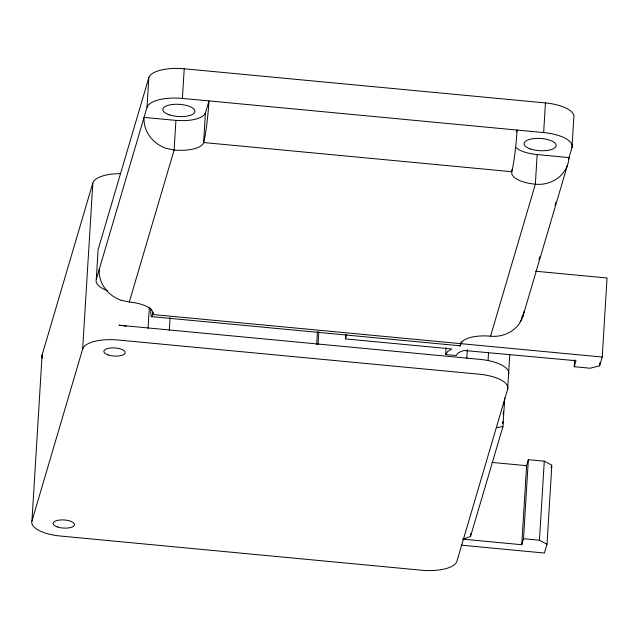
<?xml version="1.0" encoding="UTF-8"?>
<svg xmlns="http://www.w3.org/2000/svg" width="639" height="639" viewBox="0 0 639 639"><rect width="100%" height="100%" fill="white"/><g stroke="black" fill="none" stroke-linecap="round" stroke-linejoin="round"><path stroke-width="0.96" d="M509.77 354.653L507.654 389.239L456.933 561.242A32.118 12.237 3.5 0 1 421.524 570.22L60.282 536.017A32.118 12.237 3.5 0 1 31.95 520.993L42.102 355.004L92.823 183.002A32.118 12.237 3.5 0 1 119.868 173.648M31.95 520.993L82.671 348.998L92.823 183.002M107.28 290.641A32.118 12.237 3.5 0 1 96.281 279.403L98.086 249.761L148.807 77.766A32.118 12.237 3.5 0 1 184.216 68.78L545.458 102.935A32.118 12.237 3.5 0 1 573.798 117.943L571.985 147.585L568.446 159.59L568.566 157.609M96.281 279.403L146.994 107.408L148.807 77.766M148.048 328.35L149.318 307.607M153.033 312.551L152.058 316.672A32.158 2.596 -84.6 0 1 150.74 308.341M515.633 147.401L519.243 149.869A26.766 10.2 3.5 0 0 537.159 154.574L569.037 157.585A32.118 29.586 16.4 0 1 535.354 184.216A26.766 10.2 3.5 0 1 517.438 179.511L513.828 177.043L511.887 174.375L511.743 171.707L203.625 142.537A26.766 10.2 3.5 0 1 174.12 150.029L165.924 148.272A32.118 29.586 16.4 0 1 144.047 117.384L175.925 120.396L174.12 150.029L129.302 302.015A26.766 10.208 3.5 0 1 152.913 314.532L602.218 357.033L607.05 277.989L535.61 271.224M146.994 107.408A32.118 12.237 3.5 0 1 182.411 98.422L184.216 68.78M169.303 330.363L170.086 317.519M182.411 98.422L208.969 100.906L205.431 112.903L203.625 142.537L204.6 138.455A32.118 2.588 -84.6 0 0 208.969 100.906L543.653 132.577A32.118 12.237 3.5 0 1 571.985 147.585M316.64 344.525L317.423 331.681M318.046 344.453L318.829 331.609M602.218 357.033L599.622 365.835L590.18 368.232L574.237 366.722L576.011 360.723L464.178 350.484A21.414 8.163 3.5 0 0 456.286 355.556L445.663 354.549L447.667 351.546L451.701 348.95L345.451 338.894L345.699 334.94M445.663 354.549L446.086 347.632M461.15 341.721L461.023 343.702A26.766 10.2 3.5 0 1 490.536 336.21A32.11 29.578 16.4 0 0 524.028 311.512M466.789 358.535L467.333 349.645M463.251 539.108L470.536 536.48L470.719 533.517M488.036 360.548L488.523 352.64M511.863 169.726L511.743 171.707A32.118 2.588 -84.6 0 0 517.087 130.06L516.544 131.906M502.685 423.545L502.805 421.572M503.228 414.679L503.412 411.732M503.836 404.838L504.011 401.883M470.536 536.48L502.973 426.485L504.722 397.921M537.159 154.574L535.354 184.216L490.536 336.21M543.653 132.577L545.458 102.935M462.532 539.116L521.751 544.724L526.584 465.679L528.349 459.681L544.292 461.19L551.848 465.192L547.008 544.236L544.42 553.039L461.07 545.147M521.751 544.724L523.517 538.725L528.349 459.681M547.008 544.236L539.452 540.235L544.292 461.19M574.237 366.722L574.661 359.805M599.622 365.835L599.805 362.872M345.451 338.894L346.721 334.604M522.614 315.043L521.272 319.588A32.118 12.237 3.5 0 1 519.962 321.872M538.933 259.682L539.779 256.822M554.956 205.343L555.802 202.483M522.662 317.16L567.48 165.158M551.066 467.836L551.585 466.071M205.431 112.903L203.721 115.347A26.766 10.2 3.5 0 1 182.858 120.643L175.925 120.396M496.399 427.715L502.973 426.485M151.379 316.601L460.168 345.803M492.038 462.412L526.584 465.679M523.517 538.725L539.452 540.235M121.106 300.274L129.302 302.015M507.654 389.239A32.118 12.237 3.5 0 0 479.322 374.222L118.087 340.012A32.118 12.237 3.5 0 0 82.671 348.998M126.25 326.209A32.118 12.237 3.5 0 0 118.99 325.195L480.224 359.398A32.118 12.237 3.5 0 1 508.564 374.414M42.27 358.207A32.118 12.237 3.5 0 1 42.102 355.004M121.106 300.282A32.15 29.61 16.4 0 1 99.229 269.386M461.023 343.718A32.126 2.588 -84.6 0 1 459.497 345.739M57.494 526.975A10.703 4.082 3.5 0 0 74.451 525.018A10.703 4.082 3.5 0 0 59.531 520.05A10.703 4.082 3.5 0 0 57.494 526.975M108.215 354.972A10.703 4.082 3.5 0 0 125.172 353.016A10.703 4.082 3.5 0 0 110.251 348.047A10.703 4.082 3.5 0 0 108.215 354.972M169.367 114.868A16.063 6.118 3.5 0 0 194.807 111.937A16.063 6.118 3.5 0 0 172.434 104.477A16.063 6.118 3.5 0 0 169.367 114.868M530.61 149.015A16.063 6.118 3.5 0 0 556.05 146.083A16.063 6.118 3.5 0 0 533.677 138.623A16.063 6.118 3.5 0 0 530.61 149.015"/></g></svg>
